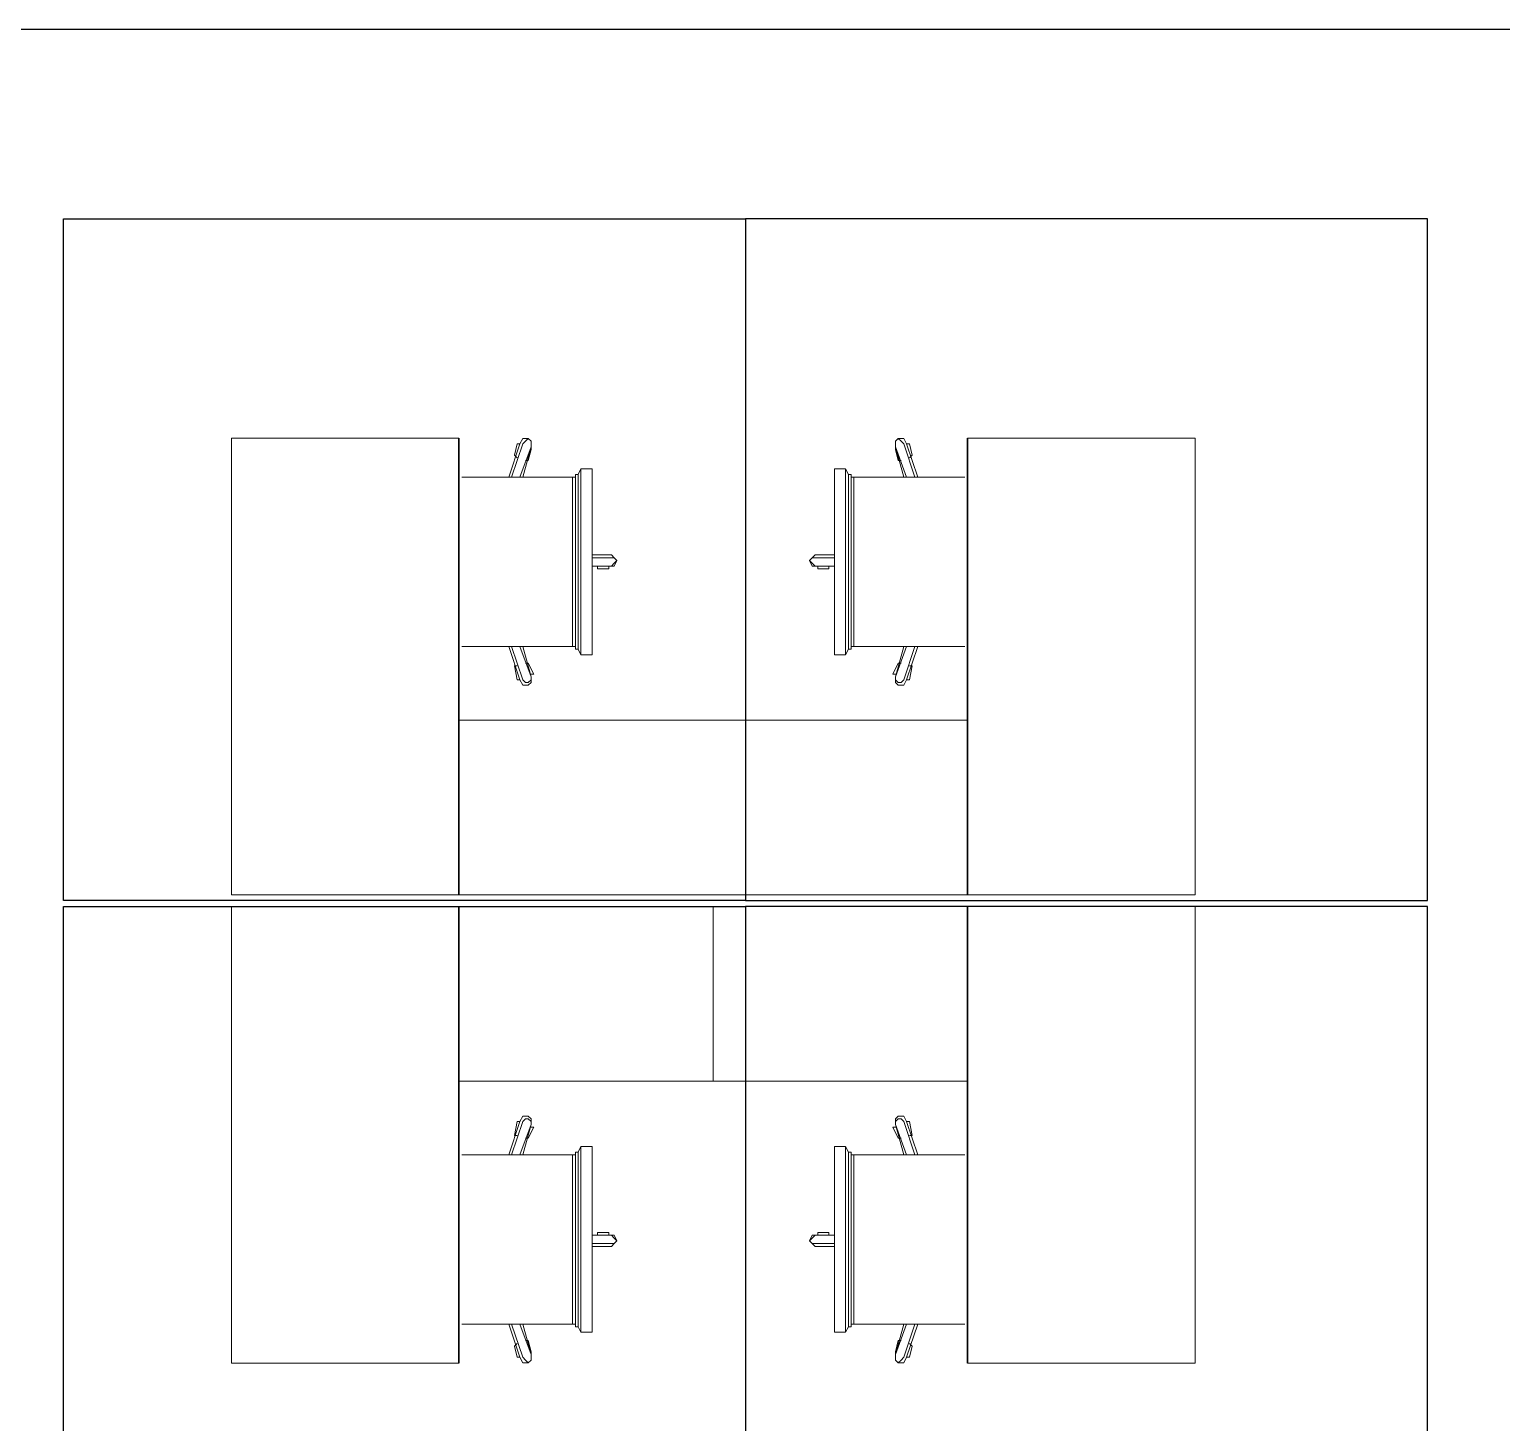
# Model space of a CAD drawing. Header units: millimetres. Extents: x 2148 to 2681, y 758 to 986.
# Drawn here: x 2603.757 to 2605.7, y 929.131 to 930.969 of the extents above; entities that cross this region are included whole.
import ezdxf

# ---------------------------------------------------------------- set-up
doc = ezdxf.new("R2010")
doc.units = ezdxf.units.MM
doc.linetypes.add('CENTER2', pattern=[28.575, 19.05, -3.175, 3.175, -3.175])
for name, color, linetype in [('at_Entity', 7, 'Continuous'), ('D', 1, 'Continuous'), ('S_GRID LINES', 252, 'Continuous')]:
    doc.layers.add(name, color=color, linetype=linetype)

msp = doc.modelspace()

# ---------------------------------------------------------------- linework, layer by layer
at = {"layer": 'at_Entity', "color": 0, "lineweight": 15}
for p, q in [((2604.0234738, 930.429898, 0), (2604.3235928, 930.429898, 0)), ((2604.0234738, 930.429898, 0), (2604.0234738, 929.8271793, 0)), ((2604.0234738, 930.429898, 0), (2604.3235928, 930.429898, 0)), ((2604.0234738, 930.429898, 0), (2604.0234738, 929.8271793, 0)), ((2604.407773, 930.4294681, 0), (2604.4041131, 930.4221484, 0)), ((2604.407773, 930.4294681, 0), (2604.4041131, 930.4221484, 0)), ((2604.4150926, 930.4294681, 0), (2604.407773, 930.4294681, 0)), ((2604.4150926, 930.4294681, 0), (2604.407773, 930.4294681, 0)), ((2604.4114328, 930.4258083, 0), (2604.407773, 930.4221484, 0)), ((2604.4114328, 930.4258083, 0), (2604.407773, 930.4221484, 0)), ((2604.4150926, 930.4294681, 0), (2604.4114328, 930.4258083, 0)), ((2604.4150926, 930.4294681, 0), (2604.4114328, 930.4258083, 0)), ((2604.4187531, 930.4258083, 0), (2604.4150926, 930.4294681, 0)), ((2604.4187531, 930.4258083, 0), (2604.4150926, 930.4294681, 0)), ((2604.4187531, 930.4258083, 0), (2604.4150926, 930.4294681, 0)), ((2604.4187531, 930.4258083, 0), (2604.4150926, 930.4294681, 0)), ((2604.4187531, 930.4184886, 0), (2604.4187531, 930.4258083, 0)), ((2604.4187531, 930.4221484, 0), (2604.4187531, 930.4258083, 0)), ((2604.4187531, 930.4184886, 0), (2604.4187531, 930.4258083, 0)), ((2604.4187531, 930.4221484, 0), (2604.4187531, 930.4258083, 0)), ((2604.8997477, 930.4258083, 0), (2604.9034082, 930.4294681, 0)), ((2604.8997477, 930.4258083, 0), (2604.9034082, 930.4294681, 0)), ((2604.8997477, 930.4258083, 0), (2604.9034082, 930.4294681, 0)), ((2604.8997477, 930.4258083, 0), (2604.9034082, 930.4294681, 0)), ((2604.8997477, 930.4184886, 0), (2604.8997477, 930.4258083, 0)), ((2604.8997477, 930.4221484, 0), (2604.8997477, 930.4258083, 0)), ((2604.8997477, 930.4184886, 0), (2604.8997477, 930.4258083, 0)), ((2604.8997477, 930.4221484, 0), (2604.8997477, 930.4258083, 0)), ((2604.9034082, 930.4294681, 0), (2604.9107279, 930.4294681, 0)), ((2604.9034082, 930.4294681, 0), (2604.907068, 930.4258083, 0)), ((2604.9034082, 930.4294681, 0), (2604.9107279, 930.4294681, 0)), ((2604.9034082, 930.4294681, 0), (2604.907068, 930.4258083, 0)), ((2604.907068, 930.4258083, 0), (2604.9107279, 930.4221484, 0)), ((2604.907068, 930.4258083, 0), (2604.9107279, 930.4221484, 0)), ((2604.9107279, 930.4294681, 0), (2604.9143877, 930.4221484, 0)), ((2604.9107279, 930.4294681, 0), (2604.9143877, 930.4221484, 0)), ((2605.295027, 930.429898, 0), (2604.994908, 930.429898, 0)), ((2605.295027, 930.429898, 0), (2604.994908, 930.429898, 0)), ((2605.295027, 930.429898, 0), (2605.295027, 929.8271793, 0)), ((2605.295027, 930.429898, 0), (2605.295027, 929.8271793, 0)), ((2604.4041131, 930.4221484, 0), (2604.3894731, 930.3782285, 0)), ((2604.4041131, 930.4221484, 0), (2604.3894731, 930.3782285, 0)), ((2604.407773, 930.4221484, 0), (2604.393133, 930.3782285, 0)), ((2604.407773, 930.4221484, 0), (2604.393133, 930.3782285, 0)), ((2604.4004526, 930.4221484, 0), (2604.3967928, 930.4075084, 0)), ((2604.4004526, 930.4221484, 0), (2604.3967928, 930.4075084, 0)), ((2604.3967928, 930.4075084, 0), (2604.4004526, 930.4038486, 0)), ((2604.3967928, 930.4075084, 0), (2604.4004526, 930.4038486, 0)), ((2604.4041131, 930.4221484, 0), (2604.4004526, 930.4221484, 0)), ((2604.4041131, 930.4221484, 0), (2604.4004526, 930.4221484, 0)), ((2604.4041131, 930.3782285, 0), (2604.4187531, 930.4184886, 0)), ((2604.4041131, 930.3782285, 0), (2604.4187531, 930.4184886, 0)), ((2604.4187531, 930.4184886, 0), (2604.407773, 930.3782285, 0)), ((2604.4187531, 930.4184886, 0), (2604.407773, 930.3782285, 0)), ((2604.4150926, 930.4001888, 0), (2604.4187531, 930.4148288, 0)), ((2604.4150926, 930.4001888, 0), (2604.4187531, 930.4148288, 0)), ((2604.4187531, 930.4148288, 0), (2604.4187531, 930.4184886, 0)), ((2604.4187531, 930.4148288, 0), (2604.4187531, 930.4184886, 0)), ((2604.9143877, 930.3782285, 0), (2604.8997477, 930.4184886, 0)), ((2604.8997477, 930.4184886, 0), (2604.9107279, 930.3782285, 0)), ((2604.8997477, 930.4148288, 0), (2604.8997477, 930.4184886, 0)), ((2604.9143877, 930.3782285, 0), (2604.8997477, 930.4184886, 0)), ((2604.8997477, 930.4184886, 0), (2604.9107279, 930.3782285, 0)), ((2604.8997477, 930.4148288, 0), (2604.8997477, 930.4184886, 0)), ((2604.9034082, 930.4001888, 0), (2604.8997477, 930.4148288, 0)), ((2604.9034082, 930.4001888, 0), (2604.8997477, 930.4148288, 0)), ((2604.9107279, 930.4221484, 0), (2604.9253679, 930.3782285, 0)), ((2604.9107279, 930.4221484, 0), (2604.9253679, 930.3782285, 0)), ((2604.9143877, 930.4221484, 0), (2604.9290277, 930.3782285, 0)), ((2604.9143877, 930.4221484, 0), (2604.9180482, 930.4221484, 0)), ((2604.9143877, 930.4221484, 0), (2604.9290277, 930.3782285, 0)), ((2604.9143877, 930.4221484, 0), (2604.9180482, 930.4221484, 0)), ((2604.9180482, 930.4221484, 0), (2604.921708, 930.4075084, 0)), ((2604.9180482, 930.4221484, 0), (2604.921708, 930.4075084, 0)), ((2604.921708, 930.4075084, 0), (2604.9180482, 930.4038486, 0)), ((2604.921708, 930.4075084, 0), (2604.9180482, 930.4038486, 0)), ((2604.4114328, 930.4001888, 0), (2604.4150926, 930.4001888, 0)), ((2604.4114328, 930.4001888, 0), (2604.4150926, 930.4001888, 0)), ((2604.4846328, 930.3892086, 0), (2604.4809729, 930.3818883, 0)), ((2604.4846328, 930.3892086, 0), (2604.4809729, 930.3818883, 0)), ((2604.4882926, 930.3892086, 0), (2604.4846328, 930.3892086, 0)), ((2604.4846328, 930.3892086, 0), (2604.4846328, 930.1439891, 0)), ((2604.4882926, 930.3892086, 0), (2604.4846328, 930.3892086, 0)), ((2604.4846328, 930.3892086, 0), (2604.4846328, 930.1439891, 0)), ((2604.4882926, 930.3892086, 0), (2604.4919525, 930.3892086, 0)), ((2604.4882926, 930.3892086, 0), (2604.4919525, 930.3892086, 0)), ((2604.4992728, 930.3892086, 0), (2604.4919525, 930.3892086, 0)), ((2604.4992728, 930.3892086, 0), (2604.4919525, 930.3892086, 0)), ((2604.4992728, 930.3818883, 0), (2604.4992728, 930.3892086, 0)), ((2604.4992728, 930.3818883, 0), (2604.4992728, 930.3892086, 0)), ((2604.819228, 930.3818883, 0), (2604.819228, 930.3892086, 0)), ((2604.819228, 930.3892086, 0), (2604.8265483, 930.3892086, 0)), ((2604.819228, 930.3818883, 0), (2604.819228, 930.3892086, 0)), ((2604.819228, 930.3892086, 0), (2604.8265483, 930.3892086, 0)), ((2604.8302082, 930.3892086, 0), (2604.8265483, 930.3892086, 0)), ((2604.8302082, 930.3892086, 0), (2604.8265483, 930.3892086, 0)), ((2604.8302082, 930.3892086, 0), (2604.833868, 930.3892086, 0)), ((2604.8302082, 930.3892086, 0), (2604.833868, 930.3892086, 0)), ((2604.833868, 930.3892086, 0), (2604.8375279, 930.3818883, 0)), ((2604.833868, 930.3892086, 0), (2604.833868, 930.1439891, 0)), ((2604.833868, 930.3892086, 0), (2604.8375279, 930.3818883, 0)), ((2604.833868, 930.3892086, 0), (2604.833868, 930.1439891, 0)), ((2604.907068, 930.4001888, 0), (2604.9034082, 930.4001888, 0)), ((2604.907068, 930.4001888, 0), (2604.9034082, 930.4001888, 0)), ((2604.4736526, 930.3782285, 0), (2604.3272533, 930.3782285, 0)), ((2604.4736526, 930.3782285, 0), (2604.3272533, 930.3782285, 0)), ((2604.4773131, 930.3782285, 0), (2604.4736526, 930.3782285, 0)), ((2604.4736526, 930.3782285, 0), (2604.4736526, 930.1549686, 0)), ((2604.4773131, 930.3782285, 0), (2604.4736526, 930.3782285, 0)), ((2604.4736526, 930.3782285, 0), (2604.4736526, 930.1549686, 0)), ((2604.4809729, 930.3818883, 0), (2604.4773131, 930.3818883, 0)), ((2604.4773131, 930.3818883, 0), (2604.4773131, 930.1513088, 0)), ((2604.4809729, 930.3818883, 0), (2604.4773131, 930.3818883, 0)), ((2604.4773131, 930.3818883, 0), (2604.4773131, 930.1513088, 0)), ((2604.4773131, 930.3745686, 0), (2604.4773131, 930.3782285, 0)), ((2604.4773131, 930.3745686, 0), (2604.4773131, 930.3782285, 0)), ((2604.4809729, 930.3818883, 0), (2604.4809729, 930.1513088, 0)), ((2604.4809729, 930.3818883, 0), (2604.4809729, 930.1513088, 0)), ((2604.4992728, 930.1513088, 0), (2604.4992728, 930.3818883, 0)), ((2604.4992728, 930.1513088, 0), (2604.4992728, 930.3818883, 0)), ((2604.819228, 930.1513088, 0), (2604.819228, 930.3818883, 0)), ((2604.819228, 930.1513088, 0), (2604.819228, 930.3818883, 0)), ((2604.8375279, 930.3818883, 0), (2604.8375279, 930.1513088, 0)), ((2604.8375279, 930.3818883, 0), (2604.8411877, 930.3818883, 0)), ((2604.8375279, 930.3818883, 0), (2604.8375279, 930.1513088, 0)), ((2604.8375279, 930.3818883, 0), (2604.8411877, 930.3818883, 0)), ((2604.8411877, 930.3818883, 0), (2604.8411877, 930.1513088, 0)), ((2604.8411877, 930.3818883, 0), (2604.8411877, 930.1513088, 0)), ((2604.8411877, 930.3745686, 0), (2604.8411877, 930.3782285, 0)), ((2604.8411877, 930.3782285, 0), (2604.8448482, 930.3782285, 0)), ((2604.8411877, 930.3745686, 0), (2604.8411877, 930.3782285, 0)), ((2604.8411877, 930.3782285, 0), (2604.8448482, 930.3782285, 0)), ((2604.8448482, 930.3782285, 0), (2604.8448482, 930.1549686, 0)), ((2604.8448482, 930.3782285, 0), (2604.9912475, 930.3782285, 0)), ((2604.8448482, 930.3782285, 0), (2604.8448482, 930.1549686, 0)), ((2604.8448482, 930.3782285, 0), (2604.9912475, 930.3782285, 0)), ((2604.5248929, 930.2757485, 0), (2604.4992728, 930.2757485, 0)), ((2604.5248929, 930.2757485, 0), (2604.4992728, 930.2757485, 0)), ((2604.5248929, 930.2720886, 0), (2604.4992728, 930.2720886, 0)), ((2604.5248929, 930.2720886, 0), (2604.4992728, 930.2720886, 0)), ((2604.5212325, 930.2757485, 0), (2604.5065925, 930.2757485, 0)), ((2604.5212325, 930.2757485, 0), (2604.5065925, 930.2757485, 0)), ((2604.5285528, 930.2720886, 0), (2604.5248929, 930.2757485, 0)), ((2604.5285528, 930.2720886, 0), (2604.5248929, 930.2757485, 0)), ((2604.5248929, 930.2720886, 0), (2604.5285528, 930.2720886, 0)), ((2604.5248929, 930.2720886, 0), (2604.5285528, 930.2720886, 0)), ((2604.5285528, 930.2720886, 0), (2604.5322126, 930.2684288, 0)), ((2604.5322126, 930.2684288, 0), (2604.5285528, 930.2720886, 0)), ((2604.5285528, 930.2720886, 0), (2604.5322126, 930.2684288, 0)), ((2604.5322126, 930.2684288, 0), (2604.5285528, 930.2720886, 0)), ((2604.789948, 930.2720886, 0), (2604.7862882, 930.2684288, 0)), ((2604.7862882, 930.2684288, 0), (2604.789948, 930.2720886, 0)), ((2604.789948, 930.2720886, 0), (2604.7862882, 930.2684288, 0)), ((2604.7862882, 930.2684288, 0), (2604.789948, 930.2720886, 0)), ((2604.789948, 930.2720886, 0), (2604.7936079, 930.2757485, 0)), ((2604.789948, 930.2720886, 0), (2604.7936079, 930.2757485, 0)), ((2604.7936079, 930.2720886, 0), (2604.789948, 930.2720886, 0)), ((2604.7936079, 930.2720886, 0), (2604.789948, 930.2720886, 0)), ((2604.7936079, 930.2757485, 0), (2604.819228, 930.2757485, 0)), ((2604.7936079, 930.2757485, 0), (2604.819228, 930.2757485, 0)), ((2604.7936079, 930.2720886, 0), (2604.819228, 930.2720886, 0)), ((2604.7936079, 930.2720886, 0), (2604.819228, 930.2720886, 0)), ((2604.7972684, 930.2757485, 0), (2604.8119084, 930.2757485, 0)), ((2604.7972684, 930.2757485, 0), (2604.8119084, 930.2757485, 0)), ((2604.4992728, 930.2611085, 0), (2604.5248929, 930.2611085, 0)), ((2604.5248929, 930.2611085, 0), (2604.4992728, 930.2611085, 0)), ((2604.4992728, 930.2611085, 0), (2604.5248929, 930.2611085, 0)), ((2604.5248929, 930.2611085, 0), (2604.4992728, 930.2611085, 0)), ((2604.5065925, 930.2611085, 0), (2604.5065925, 930.2574486, 0)), ((2604.5065925, 930.2611085, 0), (2604.5065925, 930.2574486, 0)), ((2604.5065925, 930.2574486, 0), (2604.5212325, 930.2574486, 0)), ((2604.5065925, 930.2574486, 0), (2604.5212325, 930.2574486, 0)), ((2604.5212325, 930.2574486, 0), (2604.5212325, 930.2611085, 0)), ((2604.5212325, 930.2574486, 0), (2604.5212325, 930.2611085, 0)), ((2604.5285528, 930.2647689, 0), (2604.5248929, 930.2611085, 0)), ((2604.5285528, 930.2647689, 0), (2604.5248929, 930.2611085, 0)), ((2604.5248929, 930.2611085, 0), (2604.5285528, 930.2611085, 0)), ((2604.5248929, 930.2611085, 0), (2604.5285528, 930.2611085, 0)), ((2604.5322126, 930.2684288, 0), (2604.5285528, 930.2647689, 0)), ((2604.5285528, 930.2611085, 0), (2604.5322126, 930.2684288, 0)), ((2604.5322126, 930.2684288, 0), (2604.5285528, 930.2647689, 0)), ((2604.5285528, 930.2611085, 0), (2604.5322126, 930.2684288, 0)), ((2604.7862882, 930.2684288, 0), (2604.789948, 930.2647689, 0)), ((2604.789948, 930.2611085, 0), (2604.7862882, 930.2684288, 0)), ((2604.7862882, 930.2684288, 0), (2604.789948, 930.2647689, 0)), ((2604.789948, 930.2611085, 0), (2604.7862882, 930.2684288, 0)), ((2604.789948, 930.2647689, 0), (2604.7936079, 930.2611085, 0)), ((2604.789948, 930.2647689, 0), (2604.7936079, 930.2611085, 0)), ((2604.7936079, 930.2611085, 0), (2604.789948, 930.2611085, 0)), ((2604.7936079, 930.2611085, 0), (2604.789948, 930.2611085, 0)), ((2604.819228, 930.2611085, 0), (2604.7936079, 930.2611085, 0)), ((2604.7936079, 930.2611085, 0), (2604.819228, 930.2611085, 0)), ((2604.819228, 930.2611085, 0), (2604.7936079, 930.2611085, 0)), ((2604.7936079, 930.2611085, 0), (2604.819228, 930.2611085, 0)), ((2604.7972684, 930.2574486, 0), (2604.7972684, 930.2611085, 0)), ((2604.7972684, 930.2574486, 0), (2604.7972684, 930.2611085, 0)), ((2604.8119084, 930.2574486, 0), (2604.7972684, 930.2574486, 0)), ((2604.8119084, 930.2574486, 0), (2604.7972684, 930.2574486, 0)), ((2604.8119084, 930.2611085, 0), (2604.8119084, 930.2574486, 0)), ((2604.8119084, 930.2611085, 0), (2604.8119084, 930.2574486, 0)), ((2604.3272533, 930.1549686, 0), (2604.4736526, 930.1549686, 0)), ((2604.3272533, 930.1549686, 0), (2604.4736526, 930.1549686, 0)), ((2604.3894731, 930.1549686, 0), (2604.4041131, 930.1110493, 0)), ((2604.3894731, 930.1549686, 0), (2604.4041131, 930.1110493, 0)), ((2604.407773, 930.1110493, 0), (2604.393133, 930.1549686, 0)), ((2604.407773, 930.1110493, 0), (2604.393133, 930.1549686, 0)), ((2604.4041131, 930.1549686, 0), (2604.4187531, 930.1147091, 0)), ((2604.4041131, 930.1549686, 0), (2604.4187531, 930.1147091, 0)), ((2604.4187531, 930.1147091, 0), (2604.407773, 930.1549686, 0)), ((2604.4187531, 930.1147091, 0), (2604.407773, 930.1549686, 0)), ((2604.4736526, 930.1549686, 0), (2604.4773131, 930.1549686, 0)), ((2604.4736526, 930.1549686, 0), (2604.4773131, 930.1549686, 0)), ((2604.4773131, 930.1549686, 0), (2604.4773131, 930.1586291, 0)), ((2604.4773131, 930.1549686, 0), (2604.4773131, 930.1586291, 0)), ((2604.8411877, 930.1549686, 0), (2604.8411877, 930.1586291, 0)), ((2604.8411877, 930.1549686, 0), (2604.8411877, 930.1586291, 0)), ((2604.8448482, 930.1549686, 0), (2604.8411877, 930.1549686, 0)), ((2604.8448482, 930.1549686, 0), (2604.8411877, 930.1549686, 0)), ((2604.9912475, 930.1549686, 0), (2604.8448482, 930.1549686, 0)), ((2604.9912475, 930.1549686, 0), (2604.8448482, 930.1549686, 0)), ((2604.9143877, 930.1549686, 0), (2604.8997477, 930.1147091, 0)), ((2604.8997477, 930.1147091, 0), (2604.9107279, 930.1549686, 0)), ((2604.9143877, 930.1549686, 0), (2604.8997477, 930.1147091, 0)), ((2604.8997477, 930.1147091, 0), (2604.9107279, 930.1549686, 0)), ((2604.9107279, 930.1110493, 0), (2604.9253679, 930.1549686, 0)), ((2604.9107279, 930.1110493, 0), (2604.9253679, 930.1549686, 0)), ((2604.9290277, 930.1549686, 0), (2604.9143877, 930.1110493, 0)), ((2604.9290277, 930.1549686, 0), (2604.9143877, 930.1110493, 0)), ((2604.4150926, 930.133009, 0), (2604.4114328, 930.133009, 0)), ((2604.4150926, 930.133009, 0), (2604.4114328, 930.133009, 0)), ((2604.4224129, 930.118369, 0), (2604.4150926, 930.133009, 0)), ((2604.4224129, 930.118369, 0), (2604.4150926, 930.133009, 0)), ((2604.4773131, 930.1513088, 0), (2604.4809729, 930.1513088, 0)), ((2604.4773131, 930.1513088, 0), (2604.4809729, 930.1513088, 0)), ((2604.4809729, 930.1513088, 0), (2604.4846328, 930.1439891, 0)), ((2604.4809729, 930.1513088, 0), (2604.4846328, 930.1439891, 0)), ((2604.4846328, 930.1439891, 0), (2604.4882926, 930.1439891, 0)), ((2604.4846328, 930.1439891, 0), (2604.4882926, 930.1439891, 0)), ((2604.4882926, 930.1439891, 0), (2604.4919525, 930.1439891, 0)), ((2604.4882926, 930.1439891, 0), (2604.4919525, 930.1439891, 0)), ((2604.4919525, 930.1439891, 0), (2604.4992728, 930.1439891, 0)), ((2604.4919525, 930.1439891, 0), (2604.4992728, 930.1439891, 0)), ((2604.4992728, 930.1439891, 0), (2604.4992728, 930.1513088, 0)), ((2604.4992728, 930.1439891, 0), (2604.4992728, 930.1513088, 0)), ((2604.819228, 930.1439891, 0), (2604.819228, 930.1513088, 0)), ((2604.819228, 930.1439891, 0), (2604.819228, 930.1513088, 0)), ((2604.8265483, 930.1439891, 0), (2604.819228, 930.1439891, 0)), ((2604.8265483, 930.1439891, 0), (2604.819228, 930.1439891, 0)), ((2604.8302082, 930.1439891, 0), (2604.8265483, 930.1439891, 0)), ((2604.8302082, 930.1439891, 0), (2604.8265483, 930.1439891, 0)), ((2604.833868, 930.1439891, 0), (2604.8302082, 930.1439891, 0)), ((2604.833868, 930.1439891, 0), (2604.8302082, 930.1439891, 0)), ((2604.8375279, 930.1513088, 0), (2604.833868, 930.1439891, 0)), ((2604.8375279, 930.1513088, 0), (2604.833868, 930.1439891, 0)), ((2604.8411877, 930.1513088, 0), (2604.8375279, 930.1513088, 0)), ((2604.8411877, 930.1513088, 0), (2604.8375279, 930.1513088, 0)), ((2604.8960879, 930.118369, 0), (2604.9034082, 930.133009, 0)), ((2604.8960879, 930.118369, 0), (2604.9034082, 930.133009, 0)), ((2604.9034082, 930.133009, 0), (2604.907068, 930.133009, 0)), ((2604.9034082, 930.133009, 0), (2604.907068, 930.133009, 0)), ((2604.4004526, 930.1293491, 0), (2604.3967928, 930.1293491, 0)), ((2604.3967928, 930.1293491, 0), (2604.4004526, 930.1110493, 0)), ((2604.4004526, 930.1293491, 0), (2604.3967928, 930.1293491, 0)), ((2604.3967928, 930.1293491, 0), (2604.4004526, 930.1110493, 0)), ((2604.4187531, 930.118369, 0), (2604.4224129, 930.118369, 0)), ((2604.4187531, 930.118369, 0), (2604.4224129, 930.118369, 0)), ((2604.4187531, 930.1073888, 0), (2604.4187531, 930.1147091, 0)), ((2604.4187531, 930.1147091, 0), (2604.4187531, 930.1110493, 0)), ((2604.4187531, 930.1073888, 0), (2604.4187531, 930.1147091, 0)), ((2604.4187531, 930.1147091, 0), (2604.4187531, 930.1110493, 0)), ((2604.8997477, 930.118369, 0), (2604.8960879, 930.118369, 0)), ((2604.8997477, 930.118369, 0), (2604.8960879, 930.118369, 0)), ((2604.8997477, 930.1073888, 0), (2604.8997477, 930.1147091, 0)), ((2604.8997477, 930.1147091, 0), (2604.8997477, 930.1110493, 0)), ((2604.8997477, 930.1073888, 0), (2604.8997477, 930.1147091, 0)), ((2604.8997477, 930.1147091, 0), (2604.8997477, 930.1110493, 0)), ((2604.9180482, 930.1293491, 0), (2604.921708, 930.1293491, 0)), ((2604.921708, 930.1293491, 0), (2604.9180482, 930.1110493, 0)), ((2604.9180482, 930.1293491, 0), (2604.921708, 930.1293491, 0)), ((2604.921708, 930.1293491, 0), (2604.9180482, 930.1110493, 0)), ((2604.4004526, 930.1110493, 0), (2604.4041131, 930.1110493, 0)), ((2604.4004526, 930.1110493, 0), (2604.4041131, 930.1110493, 0)), ((2604.4041131, 930.1110493, 0), (2604.407773, 930.103729, 0)), ((2604.4041131, 930.1110493, 0), (2604.407773, 930.103729, 0)), ((2604.4114328, 930.1073888, 0), (2604.407773, 930.1110493, 0)), ((2604.4114328, 930.1073888, 0), (2604.407773, 930.1110493, 0)), ((2604.407773, 930.103729, 0), (2604.4150926, 930.103729, 0)), ((2604.407773, 930.103729, 0), (2604.4150926, 930.103729, 0)), ((2604.4150926, 930.1073888, 0), (2604.4114328, 930.1073888, 0)), ((2604.4150926, 930.1073888, 0), (2604.4114328, 930.1073888, 0)), ((2604.4187531, 930.1110493, 0), (2604.4150926, 930.1073888, 0)), ((2604.4187531, 930.1110493, 0), (2604.4150926, 930.1073888, 0)), ((2604.4150926, 930.103729, 0), (2604.4187531, 930.1073888, 0)), ((2604.4150926, 930.103729, 0), (2604.4187531, 930.1073888, 0)), ((2604.8997477, 930.1110493, 0), (2604.9034082, 930.1073888, 0)), ((2604.8997477, 930.1110493, 0), (2604.9034082, 930.1073888, 0)), ((2604.9034082, 930.103729, 0), (2604.8997477, 930.1073888, 0)), ((2604.9034082, 930.103729, 0), (2604.8997477, 930.1073888, 0)), ((2604.9034082, 930.1073888, 0), (2604.907068, 930.1073888, 0)), ((2604.9034082, 930.1073888, 0), (2604.907068, 930.1073888, 0)), ((2604.9107279, 930.103729, 0), (2604.9034082, 930.103729, 0)), ((2604.9107279, 930.103729, 0), (2604.9034082, 930.103729, 0)), ((2604.907068, 930.1073888, 0), (2604.9107279, 930.1110493, 0)), ((2604.907068, 930.1073888, 0), (2604.9107279, 930.1110493, 0)), ((2604.9143877, 930.1110493, 0), (2604.9107279, 930.103729, 0)), ((2604.9143877, 930.1110493, 0), (2604.9107279, 930.103729, 0)), ((2604.9180482, 930.1110493, 0), (2604.9143877, 930.1110493, 0)), ((2604.9180482, 930.1110493, 0), (2604.9143877, 930.1110493, 0)), ((2604.3235928, 930.0577588, 0), (2604.6592504, 930.0577588, 0)), ((2604.3235928, 930.0577588, 0), (2604.6592504, 930.0577588, 0)), ((2604.994908, 930.0577588, 0), (2604.6592504, 930.0577588, 0)), ((2604.994908, 930.0577588, 0), (2604.6592504, 930.0577588, 0)), ((2604.0234738, 929.8271793, 0), (2604.6592504, 929.8271793, 0)), ((2604.0234738, 929.8271793, 0), (2604.6592504, 929.8271793, 0)), ((2605.295027, 929.8271793, 0), (2604.6592504, 929.8271793, 0)), ((2605.295027, 929.8271793, 0), (2604.6592504, 929.8271793, 0)), ((2604.0234738, 929.811716, 0), (2604.6592504, 929.811716, 0)), ((2604.0234738, 929.2089973, 0), (2604.0234738, 929.811716, 0)), ((2604.0234738, 929.811716, 0), (2604.6592504, 929.811716, 0)), ((2604.0234738, 929.2089973, 0), (2604.0234738, 929.811716, 0)), ((2604.6592504, 929.5811365, 0), (2604.6592504, 929.811716, 0)), ((2605.295027, 929.811716, 0), (2604.6592504, 929.811716, 0)), ((2604.6592504, 929.5811365, 0), (2604.6592504, 929.811716, 0)), ((2604.6592504, 929.5811365, 0), (2604.6592504, 929.811716, 0)), ((2605.295027, 929.811716, 0), (2604.6592504, 929.811716, 0)), ((2604.6592504, 929.5811365, 0), (2604.6592504, 929.811716, 0)), ((2605.295027, 929.2089973, 0), (2605.295027, 929.811716, 0)), ((2605.295027, 929.2089973, 0), (2605.295027, 929.811716, 0)), ((2604.3235928, 929.5811365, 0), (2604.6592504, 929.5811365, 0)), ((2604.3235928, 929.5811365, 0), (2604.6592504, 929.5811365, 0)), ((2604.994908, 929.5811365, 0), (2604.6592504, 929.5811365, 0)), ((2604.994908, 929.5811365, 0), (2604.6592504, 929.5811365, 0)), ((2604.4041131, 929.527846, 0), (2604.407773, 929.5351663, 0)), ((2604.4041131, 929.527846, 0), (2604.407773, 929.5351663, 0)), ((2604.407773, 929.5351663, 0), (2604.4150926, 929.5351663, 0)), ((2604.407773, 929.5351663, 0), (2604.4150926, 929.5351663, 0)), ((2604.4114328, 929.5315065, 0), (2604.407773, 929.527846, 0)), ((2604.4114328, 929.5315065, 0), (2604.407773, 929.527846, 0)), ((2604.4150926, 929.5315065, 0), (2604.4114328, 929.5315065, 0)), ((2604.4150926, 929.5315065, 0), (2604.4114328, 929.5315065, 0)), ((2604.4150926, 929.5351663, 0), (2604.4187531, 929.5315065, 0)), ((2604.4150926, 929.5351663, 0), (2604.4187531, 929.5315065, 0)), ((2604.4187531, 929.527846, 0), (2604.4150926, 929.5315065, 0)), ((2604.4187531, 929.527846, 0), (2604.4150926, 929.5315065, 0)), ((2604.4187531, 929.5315065, 0), (2604.4187531, 929.5241862, 0)), ((2604.4187531, 929.5315065, 0), (2604.4187531, 929.5241862, 0)), ((2604.9034082, 929.5351663, 0), (2604.8997477, 929.5315065, 0)), ((2604.9034082, 929.5351663, 0), (2604.8997477, 929.5315065, 0)), ((2604.8997477, 929.5315065, 0), (2604.8997477, 929.5241862, 0)), ((2604.8997477, 929.527846, 0), (2604.9034082, 929.5315065, 0)), ((2604.8997477, 929.5315065, 0), (2604.8997477, 929.5241862, 0)), ((2604.8997477, 929.527846, 0), (2604.9034082, 929.5315065, 0)), ((2604.9107279, 929.5351663, 0), (2604.9034082, 929.5351663, 0)), ((2604.9107279, 929.5351663, 0), (2604.9034082, 929.5351663, 0)), ((2604.9034082, 929.5315065, 0), (2604.907068, 929.5315065, 0)), ((2604.9034082, 929.5315065, 0), (2604.907068, 929.5315065, 0)), ((2604.907068, 929.5315065, 0), (2604.9107279, 929.527846, 0)), ((2604.907068, 929.5315065, 0), (2604.9107279, 929.527846, 0)), ((2604.9143877, 929.527846, 0), (2604.9107279, 929.5351663, 0)), ((2604.9143877, 929.527846, 0), (2604.9107279, 929.5351663, 0)), ((2604.3894731, 929.4839266, 0), (2604.4041131, 929.527846, 0)), ((2604.3894731, 929.4839266, 0), (2604.4041131, 929.527846, 0)), ((2604.407773, 929.527846, 0), (2604.393133, 929.4839266, 0)), ((2604.407773, 929.527846, 0), (2604.393133, 929.4839266, 0)), ((2604.3967928, 929.5095462, 0), (2604.4004526, 929.527846, 0)), ((2604.3967928, 929.5095462, 0), (2604.4004526, 929.527846, 0)), ((2604.4004526, 929.527846, 0), (2604.4041131, 929.527846, 0)), ((2604.4004526, 929.527846, 0), (2604.4041131, 929.527846, 0)), ((2604.4041131, 929.4839266, 0), (2604.4187531, 929.5241862, 0)), ((2604.4041131, 929.4839266, 0), (2604.4187531, 929.5241862, 0)), ((2604.4187531, 929.5241862, 0), (2604.407773, 929.4839266, 0)), ((2604.4187531, 929.5241862, 0), (2604.407773, 929.4839266, 0)), ((2604.4224129, 929.5205263, 0), (2604.4150926, 929.5058863, 0)), ((2604.4224129, 929.5205263, 0), (2604.4150926, 929.5058863, 0)), ((2604.4187531, 929.5241862, 0), (2604.4187531, 929.527846, 0)), ((2604.4187531, 929.5241862, 0), (2604.4187531, 929.527846, 0)), ((2604.4187531, 929.5205263, 0), (2604.4224129, 929.5205263, 0)), ((2604.4187531, 929.5205263, 0), (2604.4224129, 929.5205263, 0)), ((2604.8997477, 929.5205263, 0), (2604.8960879, 929.5205263, 0)), ((2604.8960879, 929.5205263, 0), (2604.9034082, 929.5058863, 0)), ((2604.8997477, 929.5205263, 0), (2604.8960879, 929.5205263, 0)), ((2604.8960879, 929.5205263, 0), (2604.9034082, 929.5058863, 0)), ((2604.8997477, 929.5241862, 0), (2604.8997477, 929.527846, 0)), ((2604.8997477, 929.5241862, 0), (2604.8997477, 929.527846, 0)), ((2604.9143877, 929.4839266, 0), (2604.8997477, 929.5241862, 0)), ((2604.8997477, 929.5241862, 0), (2604.9107279, 929.4839266, 0)), ((2604.9143877, 929.4839266, 0), (2604.8997477, 929.5241862, 0)), ((2604.8997477, 929.5241862, 0), (2604.9107279, 929.4839266, 0)), ((2604.9107279, 929.527846, 0), (2604.9253679, 929.4839266, 0)), ((2604.9107279, 929.527846, 0), (2604.9253679, 929.4839266, 0)), ((2604.9290277, 929.4839266, 0), (2604.9143877, 929.527846, 0)), ((2604.9180482, 929.527846, 0), (2604.9143877, 929.527846, 0)), ((2604.9290277, 929.4839266, 0), (2604.9143877, 929.527846, 0)), ((2604.9180482, 929.527846, 0), (2604.9143877, 929.527846, 0)), ((2604.921708, 929.5095462, 0), (2604.9180482, 929.527846, 0)), ((2604.921708, 929.5095462, 0), (2604.9180482, 929.527846, 0)), ((2604.4004526, 929.5095462, 0), (2604.3967928, 929.5095462, 0)), ((2604.4004526, 929.5095462, 0), (2604.3967928, 929.5095462, 0)), ((2604.4150926, 929.5058863, 0), (2604.4114328, 929.5058863, 0)), ((2604.4150926, 929.5058863, 0), (2604.4114328, 929.5058863, 0)), ((2604.4809729, 929.4875865, 0), (2604.4846328, 929.4949062, 0)), ((2604.4809729, 929.4875865, 0), (2604.4846328, 929.4949062, 0)), ((2604.4846328, 929.4949062, 0), (2604.4882926, 929.4949062, 0)), ((2604.4846328, 929.2496867, 0), (2604.4846328, 929.4949062, 0)), ((2604.4846328, 929.4949062, 0), (2604.4882926, 929.4949062, 0)), ((2604.4846328, 929.2496867, 0), (2604.4846328, 929.4949062, 0)), ((2604.4882926, 929.4949062, 0), (2604.4919525, 929.4949062, 0)), ((2604.4882926, 929.4949062, 0), (2604.4919525, 929.4949062, 0)), ((2604.4919525, 929.4949062, 0), (2604.4992728, 929.4949062, 0)), ((2604.4919525, 929.4949062, 0), (2604.4992728, 929.4949062, 0)), ((2604.4992728, 929.4949062, 0), (2604.4992728, 929.4875865, 0)), ((2604.4992728, 929.4949062, 0), (2604.4992728, 929.4875865, 0)), ((2604.8265483, 929.4949062, 0), (2604.819228, 929.4949062, 0)), ((2604.819228, 929.4949062, 0), (2604.819228, 929.4875865, 0)), ((2604.8265483, 929.4949062, 0), (2604.819228, 929.4949062, 0)), ((2604.819228, 929.4949062, 0), (2604.819228, 929.4875865, 0)), ((2604.8302082, 929.4949062, 0), (2604.8265483, 929.4949062, 0)), ((2604.8302082, 929.4949062, 0), (2604.8265483, 929.4949062, 0)), ((2604.833868, 929.4949062, 0), (2604.8302082, 929.4949062, 0)), ((2604.833868, 929.4949062, 0), (2604.8302082, 929.4949062, 0)), ((2604.8375279, 929.4875865, 0), (2604.833868, 929.4949062, 0)), ((2604.833868, 929.2496867, 0), (2604.833868, 929.4949062, 0)), ((2604.8375279, 929.4875865, 0), (2604.833868, 929.4949062, 0)), ((2604.833868, 929.2496867, 0), (2604.833868, 929.4949062, 0)), ((2604.9034082, 929.5058863, 0), (2604.907068, 929.5058863, 0)), ((2604.9034082, 929.5058863, 0), (2604.907068, 929.5058863, 0)), ((2604.9180482, 929.5095462, 0), (2604.921708, 929.5095462, 0)), ((2604.9180482, 929.5095462, 0), (2604.921708, 929.5095462, 0)), ((2604.3272533, 929.4839266, 0), (2604.4736526, 929.4839266, 0)), ((2604.3272533, 929.4839266, 0), (2604.4736526, 929.4839266, 0)), ((2604.4736526, 929.2606668, 0), (2604.4736526, 929.4839266, 0)), ((2604.4736526, 929.4839266, 0), (2604.4773131, 929.4839266, 0)), ((2604.4736526, 929.2606668, 0), (2604.4736526, 929.4839266, 0)), ((2604.4736526, 929.4839266, 0), (2604.4773131, 929.4839266, 0)), ((2604.4773131, 929.257007, 0), (2604.4773131, 929.4875865, 0)), ((2604.4773131, 929.4875865, 0), (2604.4809729, 929.4875865, 0)), ((2604.4773131, 929.257007, 0), (2604.4773131, 929.4875865, 0)), ((2604.4773131, 929.4875865, 0), (2604.4809729, 929.4875865, 0)), ((2604.4773131, 929.4839266, 0), (2604.4773131, 929.4802662, 0)), ((2604.4773131, 929.4839266, 0), (2604.4773131, 929.4802662, 0)), ((2604.4809729, 929.257007, 0), (2604.4809729, 929.4875865, 0)), ((2604.4809729, 929.257007, 0), (2604.4809729, 929.4875865, 0)), ((2604.4992728, 929.4875865, 0), (2604.4992728, 929.257007, 0)), ((2604.4992728, 929.4875865, 0), (2604.4992728, 929.257007, 0)), ((2604.819228, 929.4875865, 0), (2604.819228, 929.257007, 0)), ((2604.819228, 929.4875865, 0), (2604.819228, 929.257007, 0)), ((2604.8375279, 929.257007, 0), (2604.8375279, 929.4875865, 0)), ((2604.8411877, 929.4875865, 0), (2604.8375279, 929.4875865, 0)), ((2604.8375279, 929.257007, 0), (2604.8375279, 929.4875865, 0)), ((2604.8411877, 929.4875865, 0), (2604.8375279, 929.4875865, 0)), ((2604.8411877, 929.257007, 0), (2604.8411877, 929.4875865, 0)), ((2604.8411877, 929.257007, 0), (2604.8411877, 929.4875865, 0)), ((2604.8448482, 929.4839266, 0), (2604.8411877, 929.4839266, 0)), ((2604.8411877, 929.4839266, 0), (2604.8411877, 929.4802662, 0)), ((2604.8448482, 929.4839266, 0), (2604.8411877, 929.4839266, 0)), ((2604.8411877, 929.4839266, 0), (2604.8411877, 929.4802662, 0)), ((2604.8448482, 929.2606668, 0), (2604.8448482, 929.4839266, 0)), ((2604.9912475, 929.4839266, 0), (2604.8448482, 929.4839266, 0)), ((2604.8448482, 929.2606668, 0), (2604.8448482, 929.4839266, 0)), ((2604.9912475, 929.4839266, 0), (2604.8448482, 929.4839266, 0)), ((2604.4992728, 929.3777868, 0), (2604.5248929, 929.3777868, 0)), ((2604.5248929, 929.3777868, 0), (2604.4992728, 929.3777868, 0)), ((2604.4992728, 929.3777868, 0), (2604.5248929, 929.3777868, 0)), ((2604.5248929, 929.3777868, 0), (2604.4992728, 929.3777868, 0)), ((2604.5065925, 929.3777868, 0), (2604.5065925, 929.3814466, 0)), ((2604.5065925, 929.3814466, 0), (2604.5212325, 929.3814466, 0)), ((2604.5065925, 929.3777868, 0), (2604.5065925, 929.3814466, 0)), ((2604.5065925, 929.3814466, 0), (2604.5212325, 929.3814466, 0)), ((2604.5212325, 929.3814466, 0), (2604.5212325, 929.3777868, 0)), ((2604.5212325, 929.3814466, 0), (2604.5212325, 929.3777868, 0)), ((2604.5285528, 929.3741263, 0), (2604.5248929, 929.3777868, 0)), ((2604.5248929, 929.3777868, 0), (2604.5285528, 929.3777868, 0)), ((2604.5285528, 929.3741263, 0), (2604.5248929, 929.3777868, 0)), ((2604.5248929, 929.3777868, 0), (2604.5285528, 929.3777868, 0)), ((2604.5285528, 929.3777868, 0), (2604.5322126, 929.3704665, 0)), ((2604.5285528, 929.3777868, 0), (2604.5322126, 929.3704665, 0)), ((2604.789948, 929.3777868, 0), (2604.7862882, 929.3704665, 0)), ((2604.789948, 929.3777868, 0), (2604.7862882, 929.3704665, 0)), ((2604.789948, 929.3741263, 0), (2604.7936079, 929.3777868, 0)), ((2604.7936079, 929.3777868, 0), (2604.789948, 929.3777868, 0)), ((2604.789948, 929.3741263, 0), (2604.7936079, 929.3777868, 0)), ((2604.7936079, 929.3777868, 0), (2604.789948, 929.3777868, 0)), ((2604.819228, 929.3777868, 0), (2604.7936079, 929.3777868, 0)), ((2604.7936079, 929.3777868, 0), (2604.819228, 929.3777868, 0)), ((2604.819228, 929.3777868, 0), (2604.7936079, 929.3777868, 0)), ((2604.7936079, 929.3777868, 0), (2604.819228, 929.3777868, 0)), ((2604.8119084, 929.3814466, 0), (2604.7972684, 929.3814466, 0)), ((2604.7972684, 929.3814466, 0), (2604.7972684, 929.3777868, 0)), ((2604.8119084, 929.3814466, 0), (2604.7972684, 929.3814466, 0)), ((2604.7972684, 929.3814466, 0), (2604.7972684, 929.3777868, 0)), ((2604.8119084, 929.3777868, 0), (2604.8119084, 929.3814466, 0)), ((2604.8119084, 929.3777868, 0), (2604.8119084, 929.3814466, 0)), ((2604.5248929, 929.3668066, 0), (2604.4992728, 929.3668066, 0)), ((2604.5248929, 929.3668066, 0), (2604.4992728, 929.3668066, 0)), ((2604.5248929, 929.3631468, 0), (2604.4992728, 929.3631468, 0)), ((2604.5248929, 929.3631468, 0), (2604.4992728, 929.3631468, 0)), ((2604.5212325, 929.3631468, 0), (2604.5065925, 929.3631468, 0)), ((2604.5212325, 929.3631468, 0), (2604.5065925, 929.3631468, 0)), ((2604.5248929, 929.3668066, 0), (2604.5285528, 929.3668066, 0)), ((2604.5285528, 929.3668066, 0), (2604.5248929, 929.3631468, 0)), ((2604.5248929, 929.3668066, 0), (2604.5285528, 929.3668066, 0)), ((2604.5285528, 929.3668066, 0), (2604.5248929, 929.3631468, 0)), ((2604.5322126, 929.3704665, 0), (2604.5285528, 929.3741263, 0)), ((2604.5322126, 929.3704665, 0), (2604.5285528, 929.3741263, 0)), ((2604.5285528, 929.3668066, 0), (2604.5322126, 929.3704665, 0)), ((2604.5322126, 929.3704665, 0), (2604.5285528, 929.3668066, 0)), ((2604.5285528, 929.3668066, 0), (2604.5322126, 929.3704665, 0)), ((2604.5322126, 929.3704665, 0), (2604.5285528, 929.3668066, 0)), ((2604.7862882, 929.3704665, 0), (2604.789948, 929.3741263, 0)), ((2604.7862882, 929.3704665, 0), (2604.789948, 929.3741263, 0)), ((2604.789948, 929.3668066, 0), (2604.7862882, 929.3704665, 0)), ((2604.7862882, 929.3704665, 0), (2604.789948, 929.3668066, 0)), ((2604.789948, 929.3668066, 0), (2604.7862882, 929.3704665, 0)), ((2604.7862882, 929.3704665, 0), (2604.789948, 929.3668066, 0)), ((2604.7936079, 929.3668066, 0), (2604.789948, 929.3668066, 0)), ((2604.789948, 929.3668066, 0), (2604.7936079, 929.3631468, 0)), ((2604.7936079, 929.3668066, 0), (2604.789948, 929.3668066, 0)), ((2604.789948, 929.3668066, 0), (2604.7936079, 929.3631468, 0)), ((2604.7936079, 929.3668066, 0), (2604.819228, 929.3668066, 0)), ((2604.7936079, 929.3668066, 0), (2604.819228, 929.3668066, 0)), ((2604.7936079, 929.3631468, 0), (2604.819228, 929.3631468, 0)), ((2604.7936079, 929.3631468, 0), (2604.819228, 929.3631468, 0)), ((2604.7972684, 929.3631468, 0), (2604.8119084, 929.3631468, 0)), ((2604.7972684, 929.3631468, 0), (2604.8119084, 929.3631468, 0)), ((2604.4736526, 929.2606668, 0), (2604.3272533, 929.2606668, 0)), ((2604.4736526, 929.2606668, 0), (2604.3272533, 929.2606668, 0)), ((2604.4041131, 929.2167468, 0), (2604.3894731, 929.2606668, 0)), ((2604.4041131, 929.2167468, 0), (2604.3894731, 929.2606668, 0)), ((2604.407773, 929.2167468, 0), (2604.393133, 929.2606668, 0)), ((2604.407773, 929.2167468, 0), (2604.393133, 929.2606668, 0)), ((2604.4041131, 929.2606668, 0), (2604.4187531, 929.2204067, 0)), ((2604.4041131, 929.2606668, 0), (2604.4187531, 929.2204067, 0)), ((2604.4187531, 929.2204067, 0), (2604.407773, 929.2606668, 0)), ((2604.4187531, 929.2204067, 0), (2604.407773, 929.2606668, 0)), ((2604.4773131, 929.2606668, 0), (2604.4736526, 929.2606668, 0)), ((2604.4773131, 929.2606668, 0), (2604.4736526, 929.2606668, 0)), ((2604.4773131, 929.2643267, 0), (2604.4773131, 929.2606668, 0)), ((2604.4773131, 929.2643267, 0), (2604.4773131, 929.2606668, 0)), ((2604.8411877, 929.2643267, 0), (2604.8411877, 929.2606668, 0)), ((2604.8411877, 929.2643267, 0), (2604.8411877, 929.2606668, 0)), ((2604.8411877, 929.2606668, 0), (2604.8448482, 929.2606668, 0)), ((2604.8411877, 929.2606668, 0), (2604.8448482, 929.2606668, 0)), ((2604.8448482, 929.2606668, 0), (2604.9912475, 929.2606668, 0)), ((2604.8448482, 929.2606668, 0), (2604.9912475, 929.2606668, 0)), ((2604.9143877, 929.2606668, 0), (2604.8997477, 929.2204067, 0)), ((2604.8997477, 929.2204067, 0), (2604.9107279, 929.2606668, 0)), ((2604.9143877, 929.2606668, 0), (2604.8997477, 929.2204067, 0)), ((2604.8997477, 929.2204067, 0), (2604.9107279, 929.2606668, 0)), ((2604.9107279, 929.2167468, 0), (2604.9253679, 929.2606668, 0)), ((2604.9107279, 929.2167468, 0), (2604.9253679, 929.2606668, 0)), ((2604.9143877, 929.2167468, 0), (2604.9290277, 929.2606668, 0)), ((2604.9143877, 929.2167468, 0), (2604.9290277, 929.2606668, 0)), ((2604.4809729, 929.257007, 0), (2604.4773131, 929.257007, 0)), ((2604.4809729, 929.257007, 0), (2604.4773131, 929.257007, 0)), ((2604.4846328, 929.2496867, 0), (2604.4809729, 929.257007, 0)), ((2604.4846328, 929.2496867, 0), (2604.4809729, 929.257007, 0)), ((2604.4882926, 929.2496867, 0), (2604.4846328, 929.2496867, 0)), ((2604.4882926, 929.2496867, 0), (2604.4846328, 929.2496867, 0)), ((2604.4882926, 929.2496867, 0), (2604.4919525, 929.2496867, 0)), ((2604.4882926, 929.2496867, 0), (2604.4919525, 929.2496867, 0)), ((2604.4992728, 929.2496867, 0), (2604.4919525, 929.2496867, 0)), ((2604.4992728, 929.2496867, 0), (2604.4919525, 929.2496867, 0)), ((2604.4992728, 929.257007, 0), (2604.4992728, 929.2496867, 0)), ((2604.4992728, 929.257007, 0), (2604.4992728, 929.2496867, 0)), ((2604.819228, 929.257007, 0), (2604.819228, 929.2496867, 0)), ((2604.819228, 929.257007, 0), (2604.819228, 929.2496867, 0)), ((2604.819228, 929.2496867, 0), (2604.8265483, 929.2496867, 0)), ((2604.819228, 929.2496867, 0), (2604.8265483, 929.2496867, 0)), ((2604.8302082, 929.2496867, 0), (2604.8265483, 929.2496867, 0)), ((2604.8302082, 929.2496867, 0), (2604.8265483, 929.2496867, 0)), ((2604.8302082, 929.2496867, 0), (2604.833868, 929.2496867, 0)), ((2604.8302082, 929.2496867, 0), (2604.833868, 929.2496867, 0)), ((2604.833868, 929.2496867, 0), (2604.8375279, 929.257007, 0)), ((2604.833868, 929.2496867, 0), (2604.8375279, 929.257007, 0)), ((2604.8375279, 929.257007, 0), (2604.8411877, 929.257007, 0)), ((2604.8375279, 929.257007, 0), (2604.8411877, 929.257007, 0)), ((2604.3967928, 929.2313868, 0), (2604.4004526, 929.2350467, 0)), ((2604.3967928, 929.2313868, 0), (2604.4004526, 929.2350467, 0)), ((2604.4004526, 929.2167468, 0), (2604.3967928, 929.2313868, 0)), ((2604.4004526, 929.2167468, 0), (2604.3967928, 929.2313868, 0)), ((2604.4114328, 929.2387065, 0), (2604.4150926, 929.2387065, 0)), ((2604.4114328, 929.2387065, 0), (2604.4150926, 929.2387065, 0)), ((2604.4150926, 929.2387065, 0), (2604.4187531, 929.2240665, 0)), ((2604.4150926, 929.2387065, 0), (2604.4187531, 929.2240665, 0)), ((2604.4187531, 929.2240665, 0), (2604.4187531, 929.2204067, 0)), ((2604.4187531, 929.2240665, 0), (2604.4187531, 929.2204067, 0)), ((2604.4187531, 929.2204067, 0), (2604.4187531, 929.213087, 0)), ((2604.4187531, 929.2204067, 0), (2604.4187531, 929.213087, 0)), ((2604.9034082, 929.2387065, 0), (2604.8997477, 929.2240665, 0)), ((2604.9034082, 929.2387065, 0), (2604.8997477, 929.2240665, 0)), ((2604.8997477, 929.2240665, 0), (2604.8997477, 929.2204067, 0)), ((2604.8997477, 929.2240665, 0), (2604.8997477, 929.2204067, 0)), ((2604.8997477, 929.2204067, 0), (2604.8997477, 929.213087, 0)), ((2604.8997477, 929.2204067, 0), (2604.8997477, 929.213087, 0)), ((2604.907068, 929.2387065, 0), (2604.9034082, 929.2387065, 0)), ((2604.907068, 929.2387065, 0), (2604.9034082, 929.2387065, 0)), ((2604.921708, 929.2313868, 0), (2604.9180482, 929.2350467, 0)), ((2604.921708, 929.2313868, 0), (2604.9180482, 929.2350467, 0)), ((2604.9180482, 929.2167468, 0), (2604.921708, 929.2313868, 0)), ((2604.9180482, 929.2167468, 0), (2604.921708, 929.2313868, 0)), ((2604.0234738, 929.2089973, 0), (2604.3235928, 929.2089973, 0)), ((2604.0234738, 929.2089973, 0), (2604.3235928, 929.2089973, 0)), ((2604.4041131, 929.2167468, 0), (2604.4004526, 929.2167468, 0)), ((2604.4041131, 929.2167468, 0), (2604.4004526, 929.2167468, 0)), ((2604.407773, 929.2094271, 0), (2604.4041131, 929.2167468, 0)), ((2604.407773, 929.2094271, 0), (2604.4041131, 929.2167468, 0)), ((2604.4114328, 929.213087, 0), (2604.407773, 929.2167468, 0)), ((2604.4114328, 929.213087, 0), (2604.407773, 929.2167468, 0)), ((2604.4150926, 929.2094271, 0), (2604.407773, 929.2094271, 0)), ((2604.4150926, 929.2094271, 0), (2604.407773, 929.2094271, 0)), ((2604.4150926, 929.2094271, 0), (2604.4114328, 929.213087, 0)), ((2604.4150926, 929.2094271, 0), (2604.4114328, 929.213087, 0)), ((2604.4187531, 929.213087, 0), (2604.4150926, 929.2094271, 0)), ((2604.4187531, 929.213087, 0), (2604.4150926, 929.2094271, 0)), ((2604.4187531, 929.213087, 0), (2604.4150926, 929.2094271, 0)), ((2604.4187531, 929.213087, 0), (2604.4150926, 929.2094271, 0)), ((2604.4187531, 929.2167468, 0), (2604.4187531, 929.213087, 0)), ((2604.4187531, 929.2167468, 0), (2604.4187531, 929.213087, 0)), ((2604.8997477, 929.2167468, 0), (2604.8997477, 929.213087, 0)), ((2604.8997477, 929.2167468, 0), (2604.8997477, 929.213087, 0)), ((2604.8997477, 929.213087, 0), (2604.9034082, 929.2094271, 0)), ((2604.8997477, 929.213087, 0), (2604.9034082, 929.2094271, 0)), ((2604.8997477, 929.213087, 0), (2604.9034082, 929.2094271, 0)), ((2604.8997477, 929.213087, 0), (2604.9034082, 929.2094271, 0)), ((2604.9034082, 929.2094271, 0), (2604.907068, 929.213087, 0)), ((2604.9034082, 929.2094271, 0), (2604.907068, 929.213087, 0)), ((2604.9034082, 929.2094271, 0), (2604.9107279, 929.2094271, 0)), ((2604.9034082, 929.2094271, 0), (2604.9107279, 929.2094271, 0)), ((2604.907068, 929.213087, 0), (2604.9107279, 929.2167468, 0)), ((2604.907068, 929.213087, 0), (2604.9107279, 929.2167468, 0)), ((2604.9107279, 929.2094271, 0), (2604.9143877, 929.2167468, 0)), ((2604.9107279, 929.2094271, 0), (2604.9143877, 929.2167468, 0)), ((2604.9143877, 929.2167468, 0), (2604.9180482, 929.2167468, 0)), ((2604.9143877, 929.2167468, 0), (2604.9180482, 929.2167468, 0)), ((2605.295027, 929.2089973, 0), (2604.994908, 929.2089973, 0)), ((2605.295027, 929.2089973, 0), (2604.994908, 929.2089973, 0))]:
    msp.add_line(p, q, dxfattribs=at)
at = {"layer": 'at_Entity', "color": 0, "lineweight": 35}
for p, q in [((2604.3235928, 930.429898, 0), (2604.3235928, 929.8271793, 0)), ((2604.3235928, 930.429898, 0), (2604.3235928, 929.8271793, 0)), ((2604.994908, 930.429898, 0), (2604.994908, 929.8271793, 0)), ((2604.994908, 930.429898, 0), (2604.994908, 929.8271793, 0)), ((2604.3235928, 929.2089973, 0), (2604.3235928, 929.811716, 0)), ((2604.3235928, 929.2089973, 0), (2604.3235928, 929.811716, 0)), ((2604.994908, 929.2089973, 0), (2604.994908, 929.811716, 0)), ((2604.994908, 929.2089973, 0), (2604.994908, 929.811716, 0))]:
    msp.add_line(p, q, dxfattribs=at)
at = {"layer": 'D', "ltscale": 0.5, "elevation": 0}
for points in [[(2603.8016636, 929.8194476), (2603.8016636, 930.7194476), (2604.7016636, 930.7194476), (2604.7016636, 929.8194476)], [(2603.8016636, 929.8194476), (2603.8016636, 930.7194476), (2604.7016636, 930.7194476), (2604.7016636, 929.8194476)], [(2605.6016636, 929.8194476), (2605.6016636, 930.7194476), (2604.7016636, 930.7194476), (2604.7016636, 929.8194476)], [(2605.6016636, 929.8194476), (2605.6016636, 930.7194476), (2604.7016636, 930.7194476), (2604.7016636, 929.8194476)], [(2603.8016636, 928.911716), (2603.8016636, 929.811716), (2604.7016636, 929.811716), (2604.7016636, 928.911716)], [(2603.8016636, 928.911716), (2603.8016636, 929.811716), (2604.7016636, 929.811716), (2604.7016636, 928.911716)], [(2605.6016636, 928.911716), (2605.6016636, 929.811716), (2604.7016636, 929.811716), (2604.7016636, 928.911716)], [(2605.6016636, 928.911716), (2605.6016636, 929.811716), (2604.7016636, 929.811716), (2604.7016636, 928.911716)]]:
    msp.add_lwpolyline(points, close=True, dxfattribs=at)
at = {"layer": 'S_GRID LINES', "linetype": 'CENTER2', "ltscale": 0.2}
msp.add_line((2657.3496173, 930.969311), (2595.7518229, 930.969311), dxfattribs=at)

doc.saveas('drawing.dxf')
